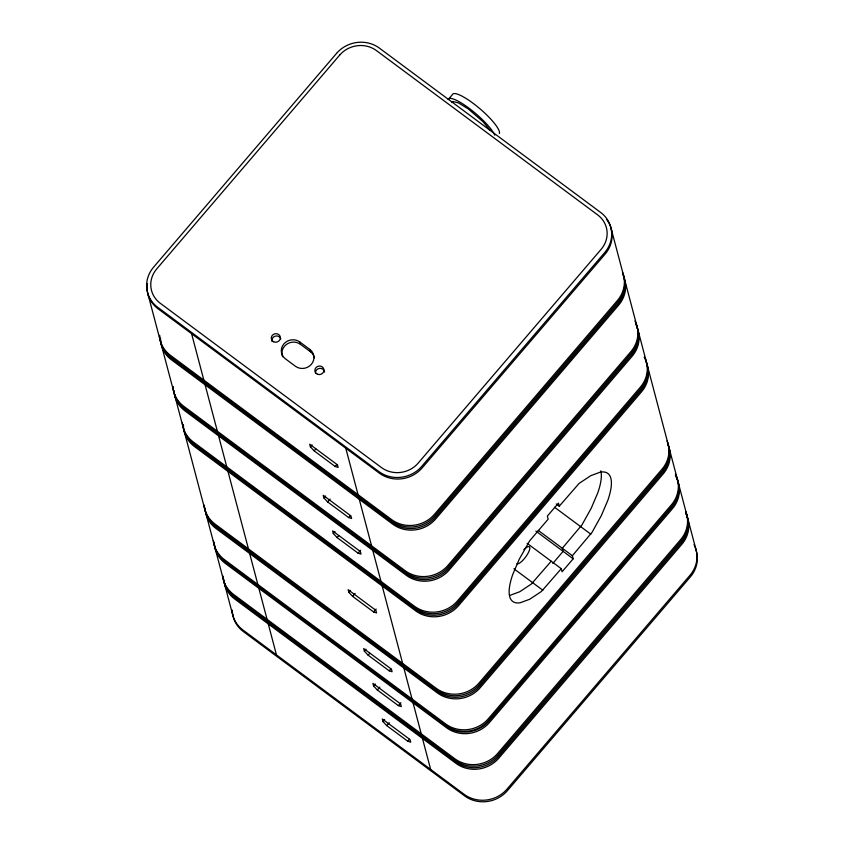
<?xml version="1.0" encoding="UTF-8"?>
<svg xmlns="http://www.w3.org/2000/svg" width="844" height="844" viewBox="0 0 844 844"><rect width="100%" height="100%" fill="white"/><g stroke="black" fill="none" stroke-linecap="round" stroke-linejoin="round"><path stroke-width="1.27" d="M527.12 543.325L561.271 568.687L562.083 571.768L573.171 558.812L572.359 555.732L592.034 532.353L601.318 515.621L607.817 500.376A79.737 23.463 -53.4 0 0 600.348 472.123L590.768 475.668L579.1 483.422L559.266 506.2L556.249 503.952M310.402 446.835L309.706 444.229L337.431 464.812L338.127 467.428L335.184 466.489L314.158 450.875L310.402 446.835L312.069 444.893M314.158 450.875L315.825 448.934M335.184 466.489L336.84 464.548M323.896 497.928L323.21 495.312L350.935 515.906L351.621 518.511L348.677 517.572L327.662 501.958L323.896 497.928L325.562 495.977M327.662 501.958L330.152 499.047M333.306 533.535L332.62 530.918L360.335 551.512L361.032 554.118L358.088 553.179L337.062 537.565L333.306 533.535L334.973 531.583M348.677 517.572L350.344 515.631M337.062 537.565L338.729 535.623M358.088 553.179L360.578 550.267M348.846 592.33L348.15 589.713L375.875 610.307L376.561 612.923L373.618 611.974L352.602 596.37L348.846 592.33L350.503 590.389M352.602 596.37L355.092 593.448M373.618 611.974L376.118 609.062M364.386 651.157L363.69 648.54L391.416 669.134L392.112 671.75L389.168 670.801L368.142 655.197L364.386 651.157L366.043 649.215M368.142 655.197L369.809 653.245M373.586 685.993L372.9 683.376L400.626 703.97L401.311 706.576L398.368 705.637L377.352 690.023L373.586 685.993L375.253 684.041M389.168 670.801L390.825 668.859M377.352 690.023L379.842 687.111M382.997 721.599L382.3 718.982L410.026 739.576L410.722 742.182L407.779 741.243L386.752 725.629L382.997 721.599L384.653 719.647M398.368 705.637L400.868 702.725M386.752 725.629L389.253 722.717M551.216 561.218L531.382 583.995L519.725 591.749L510.135 595.294M407.779 741.243L409.435 739.302M559.266 506.2L558.454 503.119L547.366 516.074L548.178 519.155L529.737 540.709L519.218 559.266L512.73 574.511A79.737 23.463 -53.4 0 0 520.189 602.764L529.779 599.219L541.437 591.465L561.271 568.687M552.831 563.433L563.117 551.343L562.304 548.262L581.97 524.884L591.264 508.151L597.763 492.907A79.737 23.463 -53.4 0 0 600.801 470.857M451.54 102.472L452.679 101.417L458.429 102.884L468.209 108.876L483.053 121.726L490.09 130.271M554.561 507.255L590.8 534.178M309.853 349.427A11.362 10.571 -14.8 0 1 311.362 364.323A11.362 10.571 -14.8 0 1 295.442 366.275L285.388 358.805A11.362 10.571 -14.8 0 1 283.879 343.909A11.362 10.571 -14.8 0 1 299.799 341.957L309.853 349.427L310.465 351.758A11.362 10.571 -14.8 0 1 314.39 357.888M282.603 356.759A11.362 10.571 -14.8 0 1 286.654 344.278A11.362 10.571 -14.8 0 1 300.411 344.289L310.465 351.758M538.208 530.37L572.359 555.732M535.877 531.108L573.171 558.812M513.912 568.772L542.829 590.241M611.341 229.294L623.611 275.735M624.834 280.377L637.104 326.818M638.338 331.46L646.515 362.424M647.738 367.045L668.184 444.44M669.419 449.092L677.595 480.046M678.618 483.918L686.794 514.882M688.029 519.524L696.205 550.488M345.787 448.227L358.056 494.668M359.28 499.321L371.55 545.762M372.784 550.404L380.961 581.368M382.184 585.979L402.63 663.384M403.865 668.026L412.041 698.99M413.064 702.862L421.24 733.826M422.475 738.468L430.651 769.433M299.799 341.957L300.411 344.289M191.588 333.707L203.858 380.148M205.092 384.79L217.362 431.231M218.585 435.873L226.762 466.837M227.985 471.458L248.442 548.864M249.666 553.506L257.842 584.47M258.865 588.331L267.052 619.296M268.276 623.938L276.452 654.902M147.795 293.512L160.065 339.953M161.288 344.595L173.569 391.036M174.792 395.688L182.969 426.642M184.192 431.263L204.638 508.668M205.873 513.31L214.049 544.274M215.072 548.146L223.249 579.1M224.483 583.753L232.659 614.706M694.032 544.686A30.584 28.453 -14.8 0 1 689.991 575.291L507.044 789.077A30.584 28.453 -14.8 0 1 464.168 794.331L242.935 630.004A30.584 28.453 -14.8 0 1 232.026 611.045M695.467 548.494A30.584 28.453 -14.8 0 1 690.403 576.842L507.444 790.628A30.584 28.453 -14.8 0 1 464.58 795.871L243.346 631.555A30.584 28.453 -14.8 0 1 232.585 613.82M232.438 612.586A30.584 28.453 -14.8 0 1 232.3 610.106M685.845 513.722A30.584 28.453 -14.8 0 1 681.815 544.338L498.857 758.123A30.584 28.453 -14.8 0 1 455.992 763.366L234.759 599.04A30.584 28.453 -14.8 0 1 223.85 580.081M686.478 514.439A30.584 28.453 -14.8 0 1 681.403 542.787L498.445 756.572A30.584 28.453 -14.8 0 1 455.581 761.815L234.347 597.499A30.584 28.453 -14.8 0 1 223.438 578.53M685.655 511.337A30.584 28.453 -14.8 0 1 680.581 539.685L497.633 753.47A30.584 28.453 -14.8 0 1 454.768 758.724L233.524 594.398A30.584 28.453 -14.8 0 1 222.616 575.439M686.066 512.888A30.584 28.453 -14.8 0 1 680.992 541.236L498.044 755.021A30.584 28.453 -14.8 0 1 455.169 760.265L233.936 595.948A30.584 28.453 -14.8 0 1 223.027 576.979M677.479 480.373A30.584 28.453 -14.8 0 1 672.404 508.732L489.446 722.517A30.584 28.453 -14.8 0 1 446.582 727.76L225.348 563.433A30.584 28.453 -14.8 0 1 214.439 544.475M675.432 475.478A30.584 28.453 -14.8 0 1 671.993 507.181L489.045 720.966A30.584 28.453 -14.8 0 1 446.17 726.209L224.937 561.893A30.584 28.453 -14.8 0 1 214.028 542.924M667.045 440.906A30.584 28.453 -14.8 0 1 661.97 469.253L479.023 683.039A30.584 28.453 -14.8 0 1 436.158 688.282L214.914 523.966A30.584 28.453 -14.8 0 1 204.005 504.997M667.456 442.446A30.584 28.453 -14.8 0 1 662.382 470.804L479.434 684.589A30.584 28.453 -14.8 0 1 436.559 689.833L215.325 525.506A30.584 28.453 -14.8 0 1 204.417 506.548M646.588 363.5A30.584 28.453 -14.8 0 1 641.524 391.848L458.566 605.633A30.584 28.453 -14.8 0 1 415.702 610.877L194.468 446.56A30.584 28.453 -14.8 0 1 183.707 428.826M183.559 427.591A30.584 28.453 -14.8 0 1 183.422 425.102M646.188 361.949A30.584 28.453 -14.8 0 1 641.113 390.297L458.165 604.082A30.584 28.453 -14.8 0 1 415.29 609.326L194.057 445.01A30.584 28.453 -14.8 0 1 183.148 426.041M523.881 549.634A10.487 3.081 -53.4 0 1 528.513 552.366A10.487 3.081 -53.4 0 1 516.939 563.708M675.422 474.244A30.584 28.453 -14.8 0 1 671.381 504.86L488.433 718.645A30.584 28.453 -14.8 0 1 445.558 723.888L224.325 559.572A30.584 28.453 -14.8 0 1 213.416 540.603M675.822 475.794A30.584 28.453 -14.8 0 1 671.792 506.411L488.834 720.196A30.584 28.453 -14.8 0 1 445.97 725.439L224.736 561.112A30.584 28.453 -14.8 0 1 213.827 542.154M668.269 445.548A30.584 28.453 -14.8 0 1 663.205 473.895L480.247 687.681A30.584 28.453 -14.8 0 1 437.382 692.924L216.148 528.608A30.584 28.453 -14.8 0 1 205.24 509.639M667.868 443.997A30.584 28.453 -14.8 0 1 662.793 472.345L479.835 686.13A30.584 28.453 -14.8 0 1 436.97 691.384L215.737 527.057A30.584 28.453 -14.8 0 1 204.828 508.088M494.763 135.167A30.584 6.678 40.6 0 0 470.287 109.182A30.584 6.678 40.6 0 0 448.206 99.539L452.363 94.686A30.584 6.678 40.6 0 1 478.305 107.388A30.584 6.678 40.6 0 1 499.395 133.489M622.471 272.19A30.584 28.453 -14.8 0 1 617.397 300.538L434.449 514.323A30.584 28.453 -14.8 0 1 391.574 519.566L170.34 355.25A30.584 28.453 -14.8 0 1 159.432 336.281M622.883 273.741A30.584 28.453 -14.8 0 1 617.808 302.089L434.85 515.874A30.584 28.453 -14.8 0 1 391.985 521.117L170.752 356.801A30.584 28.453 -14.8 0 1 159.991 339.066M159.843 337.832A30.584 28.453 -14.8 0 1 159.706 335.342M606.477 219.282A30.584 28.453 -14.8 0 1 605.127 254.097L422.179 467.882A30.584 28.453 -14.8 0 1 379.304 473.125L158.071 308.809A30.584 28.453 -14.8 0 1 147.257 283.616M315.466 373.111A4.589 4.273 -14.8 0 1 319.665 368.364A4.589 4.273 -14.8 0 1 324.581 372.13M272.063 341.609A4.589 4.273 -14.8 0 1 275.165 336.186A4.589 4.273 -14.8 0 1 280.83 338.908M634.931 321.015A30.584 28.453 -14.8 0 1 630.89 351.632L447.942 565.417A30.584 28.453 -14.8 0 1 405.078 570.66L183.834 406.333A30.584 28.453 -14.8 0 1 172.925 387.375M636.376 324.824A30.584 28.453 -14.8 0 1 631.301 353.172L448.354 566.957A30.584 28.453 -14.8 0 1 405.479 572.211L184.245 407.884A30.584 28.453 -14.8 0 1 173.495 390.15M173.337 388.915A30.584 28.453 -14.8 0 1 173.199 386.436M623.695 276.832A30.584 28.453 -14.8 0 1 618.62 305.18L435.673 518.965A30.584 28.453 -14.8 0 1 392.808 524.219L171.564 359.892A30.584 28.453 -14.8 0 1 160.529 338.444M623.283 275.281A30.584 28.453 -14.8 0 1 618.219 303.64L435.261 517.425A30.584 28.453 -14.8 0 1 392.397 522.668L171.163 358.341A30.584 28.453 -14.8 0 1 160.255 339.383M645.375 358.879A30.584 28.453 -14.8 0 1 640.301 387.238L457.353 601.023A30.584 28.453 -14.8 0 1 414.478 606.266L193.244 441.939A30.584 28.453 -14.8 0 1 182.336 422.981M646.219 361.591A30.584 28.453 -14.8 0 1 640.712 388.778L457.764 602.563A30.584 28.453 -14.8 0 1 414.889 607.817L193.656 443.49A30.584 28.453 -14.8 0 1 182.747 424.521M644.151 357.075A30.584 28.453 -14.8 0 1 645.787 360.43M637.188 327.915A30.584 28.453 -14.8 0 1 632.124 356.273L449.166 570.059A30.584 28.453 -14.8 0 1 406.302 575.302L185.068 410.975A30.584 28.453 -14.8 0 1 174.159 392.017M635.754 324.107A30.584 28.453 -14.8 0 1 631.713 354.723L448.765 568.508A30.584 28.453 -14.8 0 1 405.89 573.751L184.657 409.435A30.584 28.453 -14.8 0 1 173.748 390.466M336.556 53.372L153.597 267.158A30.584 28.453 -14.8 0 0 157.659 307.258L378.893 471.574A30.584 28.453 -14.8 0 0 421.768 466.331L604.715 252.546A30.584 28.453 -14.8 0 0 600.654 212.445L379.42 48.129A30.584 28.453 -14.8 0 0 336.556 53.372M339.699 55.082L156.752 268.867A26.217 24.392 -14.8 0 0 160.233 303.249L381.467 467.565A26.217 24.392 -14.8 0 0 418.213 463.071L601.16 249.286A26.217 24.392 -14.8 0 0 597.679 214.914L376.445 50.587A26.217 24.392 -14.8 0 0 339.699 55.082M317.439 374.24A4.589 4.273 -14.8 0 0 323.959 369.809A4.589 4.273 -14.8 0 0 316.827 366.855A4.589 4.273 -14.8 0 0 317.439 374.24M273.635 341.767A4.589 4.273 -14.8 0 0 280.398 337.684A4.589 4.273 -14.8 0 0 273.467 334.351A4.589 4.273 -14.8 0 0 273.635 341.767"/></g></svg>
